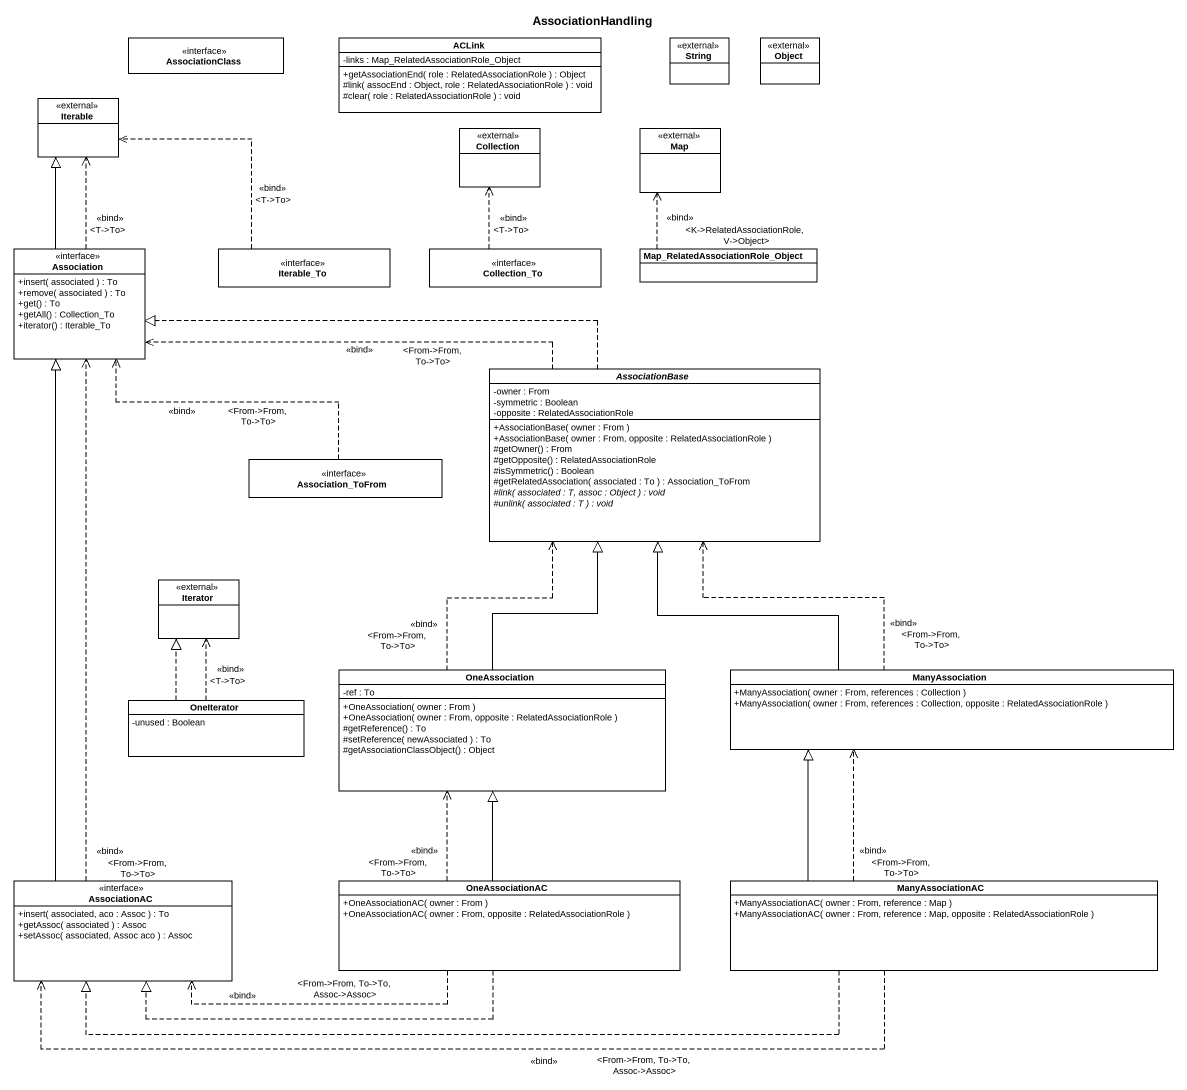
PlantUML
@startuml
title AssociationHandling
hide circle
hide empty members
skinparam classAttributeIconSize 0
interface AssociationClass
class ACLink {
  -links : Map_RelatedAssociationRole_Object
  +getAssociationEnd( role : RelatedAssociationRole ) : Object
  #link( assocEnd : Object, role : RelatedAssociationRole ) : void
  #clear( role : RelatedAssociationRole ) : void
}
class String <<external>>
class "Object" as Object_ <<external>>
interface Iterable <<external>>
interface Collection <<external>>
interface "Map" as Map_ <<external>>
interface Association {
  +insert( associated ) : To
  +remove( associated ) : To
  +get() : To
  +getAll() : Collection_To
  +iterator() : Iterable_To
}
interface Iterable_To
interface Collection_To
class "Map_RelatedAssociationRole_Object" as Map_RelatedAssociationRole
abstract class AssociationBase {
  -owner : From
  -symmetric : Boolean
  -opposite : RelatedAssociationRole
  +AssociationBase( owner : From )
  +AssociationBase( owner : From, opposite : RelatedAssociationRole )
  #getOwner() : From
  #getOpposite() : RelatedAssociationRole
  #isSymmetric() : Boolean
  #getRelatedAssociation( associated : To ) : Association_ToFrom
  {abstract} #link( associated : T, assoc : Object ) : void
  {abstract} #unlink( associated : T ) : void
}
interface Association_ToFrom
interface Iterator <<external>>
class OneAssociation {
  -ref : To
  +OneAssociation( owner : From )
  +OneAssociation( owner : From, opposite : RelatedAssociationRole )
  #getReference() : To
  #setReference( newAssociated ) : To
  #getAssociationClassObject() : Object
}
class ManyAssociation {
  +ManyAssociation( owner : From, references : Collection )
  +ManyAssociation( owner : From, references : Collection, opposite : RelatedAssociationRole )
}
class OneIterator {
  -unused : Boolean
}
interface AssociationAC {
  +insert( associated, aco : Assoc ) : To
  +getAssoc( associated ) : Assoc
  +setAssoc( associated, Assoc aco ) : Assoc
}
class OneAssociationAC {
  +OneAssociationAC( owner : From )
  +OneAssociationAC( owner : From, opposite : RelatedAssociationRole )
}
class ManyAssociationAC {
  +ManyAssociationAC( owner : From, reference : Map )
  +ManyAssociationAC( owner : From, reference : Map, opposite : RelatedAssociationRole )
}
Association -up-|> Iterable
Association .up.> Iterable : <<bind>>\n<T->To>
Iterable_To .up.> Iterable : <<bind>>\n<T->To>
Collection_To .up.> Collection : <<bind>>\n<T->To>
Map_RelatedAssociationRole .up.> Map_ : <<bind>>\n<K->RelatedAssociationRole, V->Object>
AssociationBase .left.|> Association
AssociationBase .left.> Association : <<bind>>\n<From->From, To->To>
Association_ToFrom .up.> Association : <From->From, To->To>\n<<bind>>
OneAssociation -up-|> AssociationBase
OneAssociation .up.> AssociationBase : <<bind>>\n<From->From, To->To>
ManyAssociation -up-|> AssociationBase
ManyAssociation .up.> AssociationBase : <<bind>>\n<From->From, To->To>
OneIterator .up.|> Iterator
OneIterator .up.> Iterator : <<bind>>\n<T->To>
AssociationAC -up-|> Association
AssociationAC .up.> Association : <<bind>>\n<From->From, To->To>
OneAssociationAC -up-|> OneAssociation
OneAssociationAC .up.> OneAssociation : <<bind>>\n<From->From, To->To>
OneAssociationAC .left.|> AssociationAC
OneAssociationAC .left.> AssociationAC : <From->From, To->To, Assoc->Assoc>\n<<bind>>
ManyAssociationAC -up-|> ManyAssociation
ManyAssociationAC .up.> ManyAssociation : <<bind>>\n<From->From, To->To>
ManyAssociationAC .left.|> AssociationAC
ManyAssociationAC .left.> AssociationAC : <From->From, To->To, Assoc->Assoc>\n<<bind>>
@enduml
